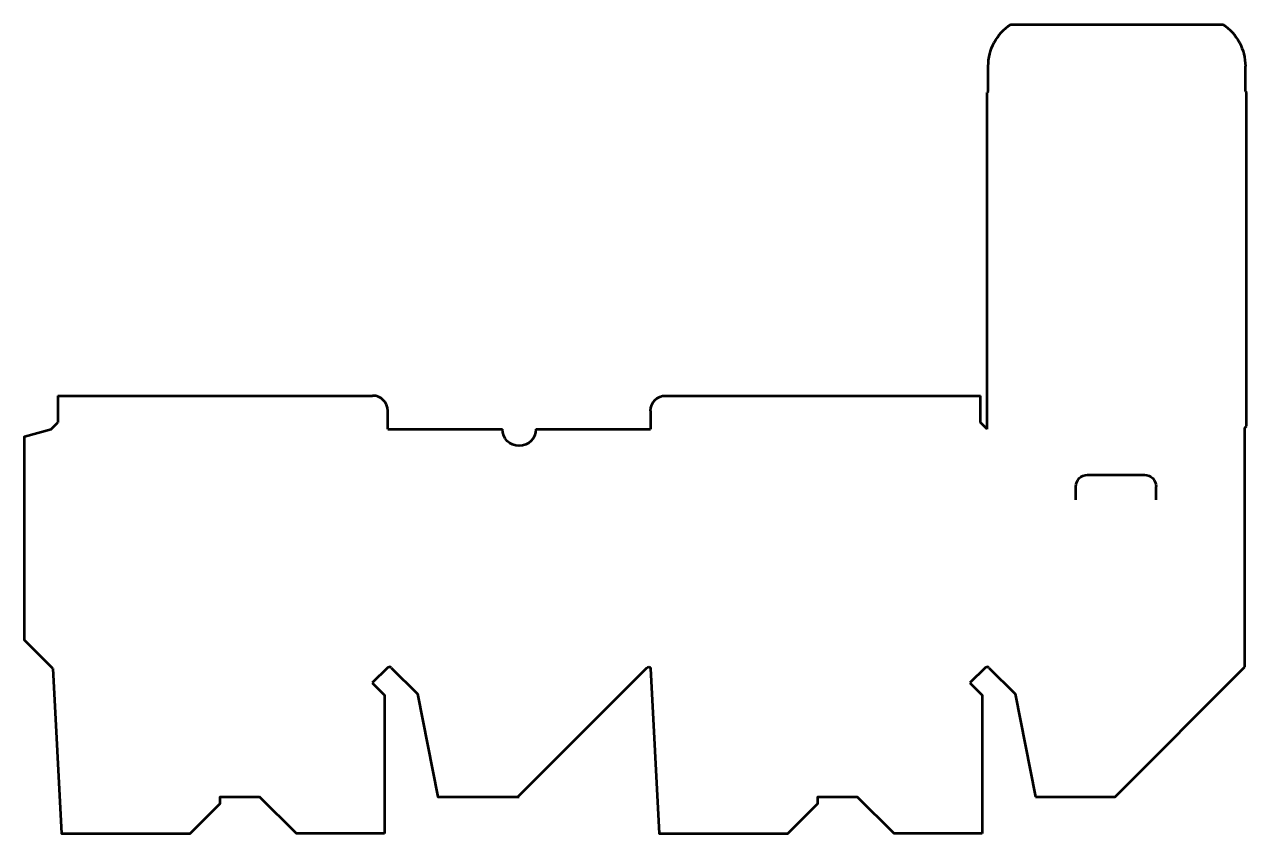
# Model space of a CAD drawing. Header units: centimetres. Extents: x -9.9 to 9.9, y -6.6 to 6.6.
import ezdxf

# ---------------------------------------------------------------- set-up
doc = ezdxf.new("R2010")
doc.units = ezdxf.units.CM
doc.header["$MEASUREMENT"] = 0
doc.layers.add('Camada 1', color=7, linetype='Continuous')

msp = doc.modelspace()

# ---------------------------------------------------------------- linework, layer by layer
at = {"layer": 'Camada 1', "lineweight": 53}
for points, knots in [([(5.7311, 5.4833), (5.7311, 5.4833), (5.7311, 5.89134), (5.7311, 5.89134), (5.7311, 5.89134), (5.7311, 6.16479), (5.86829, 6.42008), (6.09609, 6.57135)], [0, 0, 0, 0, 0.33333333, 0.33333333, 0.33333333, 0.33333333, 1, 1, 1, 1]), ([(-9.46561, -3.89218), (-9.46561, -3.89218), (-9.928, -3.42977), (-9.928, -3.42977), (-9.928, -3.42977), (-9.928, -3.42977), (-9.928, -0.11917), (-9.928, -0.11917), (-9.928, -0.11917), (-9.928, -0.11917), (-9.49279, -0.00257), (-9.49279, -0.00257)], [0, 0, 0, 0, 0.25, 0.25, 0.25, 0.25, 0.5, 0.5, 0.5, 0.5, 1, 1, 1, 1]), ([(-1.61818, -0.00257), (-1.61818, -0.15285), (-1.73997, -0.27459), (-1.89022, -0.27459), (-1.89022, -0.27459), (-2.0404, -0.27459), (-2.16213, -0.15283), (-2.16213, -0.00257)], [0, 0, 0, 0, 0.33333333, 0.33333333, 0.33333333, 0.33333333, 1, 1, 1, 1]), ([(7.15361, -1.15316), (7.15361, -1.15316), (7.15361, -0.93557), (7.15361, -0.93557), (7.15361, -0.93557), (7.15361, -0.83042), (7.23899, -0.74518), (7.34403, -0.74518)], [0, 0, 0, 0, 0.33333333, 0.33333333, 0.33333333, 0.33333333, 1, 1, 1, 1]), ([(7.34405, -0.74517), (7.34405, -0.74517), (8.26896, -0.74517), (8.26896, -0.74517), (8.26896, -0.74517), (8.37413, -0.74517), (8.45935, -0.83045), (8.45935, -0.93556)], [0, 0, 0, 0, 0.33333333, 0.33333333, 0.33333333, 0.33333333, 1, 1, 1, 1]), ([(-9.46561, -3.89218), (-9.46561, -3.89218), (-9.32525, -6.57135), (-9.32525, -6.57135), (-9.32525, -6.57135), (-9.32525, -6.57135), (-7.23523, -6.57135), (-7.23523, -6.57135), (-7.23523, -6.57135), (-7.23523, -6.57135), (-6.74567, -6.08177), (-6.74567, -6.08177), (-6.74567, -6.08177), (-6.74567, -6.08177), (-6.74567, -5.97292), (-6.74567, -5.97292), (-6.74567, -5.97292), (-6.74567, -5.97292), (-6.10646, -5.97292), (-6.10646, -5.97292)], [0, 0, 0, 0, 0.16666667, 0.16666667, 0.16666667, 0.16666667, 0.33333333, 0.33333333, 0.33333333, 0.33333333, 0.5, 0.5, 0.5, 0.5, 0.66666667, 0.66666667, 0.66666667, 0.66666667, 1, 1, 1, 1]), ([(0.24483, -3.89072), (0.24483, -3.89072), (0.38546, -6.57135), (0.38546, -6.57135), (0.38546, -6.57135), (0.38546, -6.57135), (2.47543, -6.57135), (2.47543, -6.57135), (2.47543, -6.57135), (2.47543, -6.57135), (2.96491, -6.08184), (2.96491, -6.08184), (2.96491, -6.08184), (2.96491, -6.08184), (2.96491, -5.97302), (2.96491, -5.97302), (2.96491, -5.97302), (2.96491, -5.97302), (3.60414, -5.97302), (3.60414, -5.97302)], [0, 0, 0, 0, 0.16666667, 0.16666667, 0.16666667, 0.16666667, 0.33333333, 0.33333333, 0.33333333, 0.33333333, 0.5, 0.5, 0.5, 0.5, 0.66666667, 0.66666667, 0.66666667, 0.66666667, 1, 1, 1, 1]), ([(6.5009, -5.97302), (6.5009, -5.97302), (7.79294, -5.97302), (7.79294, -5.97302), (7.79294, -5.97302), (7.79294, -5.97302), (9.90093, -3.86498), (9.90093, -3.86498)], [0, 0, 0, 0, 0.33333333, 0.33333333, 0.33333333, 0.33333333, 1, 1, 1, 1]), ([(-4.27735, -4.12467), (-4.27735, -4.12467), (-4.07999, -4.32192), (-4.07999, -4.32192), (-4.07999, -4.32192), (-4.07999, -4.32192), (-4.07999, -6.57135), (-4.07999, -6.57135)], [0, 0, 0, 0, 0.33333333, 0.33333333, 0.33333333, 0.33333333, 1, 1, 1, 1]), ([(5.43326, -4.12467), (5.43326, -4.12467), (5.63045, -4.32192), (5.63045, -4.32192), (5.63045, -4.32192), (5.63045, -4.32192), (5.63045, -6.57135), (5.63045, -6.57135)], [0, 0, 0, 0, 0.33333333, 0.33333333, 0.33333333, 0.33333333, 1, 1, 1, 1]), ([(-3.54088, -4.3034), (-3.54088, -4.3034), (-3.20973, -5.97302), (-3.20973, -5.97302), (-3.20973, -5.97302), (-3.20973, -5.97302), (-1.89022, -5.97302), (-1.89022, -5.97302)], [0, 0, 0, 0, 0.33333333, 0.33333333, 0.33333333, 0.33333333, 1, 1, 1, 1]), ([(-4.07999, -6.57135), (-4.07999, -6.57135), (-5.50803, -6.57135), (-5.50803, -6.57135), (-5.50803, -6.57135), (-5.50803, -6.57135), (-6.10646, -5.97292), (-6.10646, -5.97292)], [0, 0, 0, 0, 0.33333333, 0.33333333, 0.33333333, 0.33333333, 1, 1, 1, 1]), ([(5.63045, -6.57135), (5.63045, -6.57135), (4.2026, -6.57135), (4.2026, -6.57135), (4.2026, -6.57135), (4.2026, -6.57135), (3.60414, -5.97302), (3.60414, -5.97302)], [0, 0, 0, 0, 0.33333333, 0.33333333, 0.33333333, 0.33333333, 1, 1, 1, 1])]:
    msp.add_open_spline(points, degree=3, knots=knots, dxfattribs=at)
for points in [[(6.09609, 6.57135), (6.09609, 6.57135), (9.54406, 6.57135), (9.54406, 6.57135)], [(9.54406, 6.57135), (9.77205, 6.42011), (9.909, 6.16479), (9.909, 5.89134)], [(9.909, 5.4833), (9.909, 5.4833), (9.909, 5.89134), (9.909, 5.89134)], [(5.7311, 5.4833), (5.7311, 5.4833), (5.71205, 5.46431), (5.71205, 5.46431)], [(5.71205, -0.00257), (5.71205, -0.00257), (5.71205, 5.46431), (5.71205, 5.46431)], [(9.909, 5.4833), (9.909, 5.4833), (9.928, 5.46431), (9.928, 5.46431)], [(9.928, 0.04366), (9.928, 0.04366), (9.928, 5.46431), (9.928, 5.46431)], [(-9.38402, 0.54136), (-9.38402, 0.54136), (-4.27049, 0.54136), (-4.27049, 0.54136)], [(-9.38402, 0.54136), (-9.38402, 0.54136), (-9.38402, 0.1062), (-9.38402, 0.1062)], [(-4.02568, 0.2966), (-4.02568, 0.43178), (-4.13527, 0.54137), (-4.2705, 0.54137)], [(0.24502, 0.2966), (0.24502, 0.43172), (0.35458, 0.54137), (0.48979, 0.54137)], [(0.48978, 0.54136), (0.48978, 0.54136), (5.60346, 0.54136), (5.60346, 0.54136)], [(5.60346, 0.1062), (5.60346, 0.1062), (5.60346, 0.54136), (5.60346, 0.54136)], [(-4.02568, -0.00257), (-4.02568, -0.00257), (-4.02568, 0.2966), (-4.02568, 0.2966)], [(0.24502, 0.2966), (0.24502, 0.2966), (0.24502, -0.00257), (0.24502, -0.00257)], [(-9.49279, -0.00257), (-9.49279, -0.00257), (-9.38402, 0.1062), (-9.38402, 0.1062)], [(5.71205, -0.00257), (5.71205, -0.00257), (5.60346, 0.1062), (5.60346, 0.1062)], [(9.90093, 0.01638), (9.90093, 0.01638), (9.928, 0.04366), (9.928, 0.04366)], [(9.90093, -3.86498), (9.90093, -3.86498), (9.90093, 0.01638), (9.90093, 0.01638)], [(-4.02568, -0.00257), (-4.02568, -0.00257), (-2.16214, -0.00257), (-2.16214, -0.00257)], [(-1.61818, -0.00257), (-1.61818, -0.00257), (0.24502, -0.00257), (0.24502, -0.00257)], [(8.45935, -1.15316), (8.45935, -1.15316), (8.45935, -0.93557), (8.45935, -0.93557)], [(-4.02959, -3.87697), (-4.02959, -3.87697), (-4.27735, -4.12467), (-4.27735, -4.12467)], [(-4.02959, -3.87697), (-4.022, -3.86932), (-4.01162, -3.86498), (-4.00078, -3.86498)], [(-4.00078, -3.86498), (-4.00078, -3.86498), (-3.99615, -3.86498), (-3.99615, -3.86498)], [(-3.96723, -3.87697), (-3.9749, -3.86932), (-3.98538, -3.86498), (-3.99615, -3.86498)], [(-3.96723, -3.87697), (-3.96723, -3.87697), (-3.54088, -4.3034), (-3.54088, -4.3034)], [(-1.89983, -5.96331), (-1.89983, -5.96331), (0.18662, -3.87697), (0.18662, -3.87697)], [(0.18662, -3.87697), (0.19429, -3.86932), (0.20464, -3.86498), (0.21538, -3.86498)], [(0.21538, -3.86498), (0.21538, -3.86498), (0.21777, -3.86498), (0.21777, -3.86498)], [(0.21777, -3.86498), (0.23216, -3.86498), (0.24412, -3.87633), (0.24484, -3.89072)], [(5.68093, -3.87697), (5.68093, -3.87697), (5.43326, -4.12467), (5.43326, -4.12467)], [(5.68093, -3.87697), (5.68863, -3.86932), (5.69895, -3.86498), (5.70969, -3.86498)], [(5.7097, -3.86498), (5.7097, -3.86498), (5.71456, -3.86498), (5.71456, -3.86498)], [(5.74327, -3.87697), (5.7356, -3.86932), (5.7253, -3.86498), (5.71456, -3.86498)], [(5.74327, -3.87697), (5.74327, -3.87697), (6.16973, -4.3034), (6.16973, -4.3034)], [(6.16973, -4.3034), (6.16973, -4.3034), (6.5009, -5.97302), (6.5009, -5.97302)]]:
    msp.add_open_spline(points, degree=3, dxfattribs=at)

doc.saveas('drawing.dxf')
